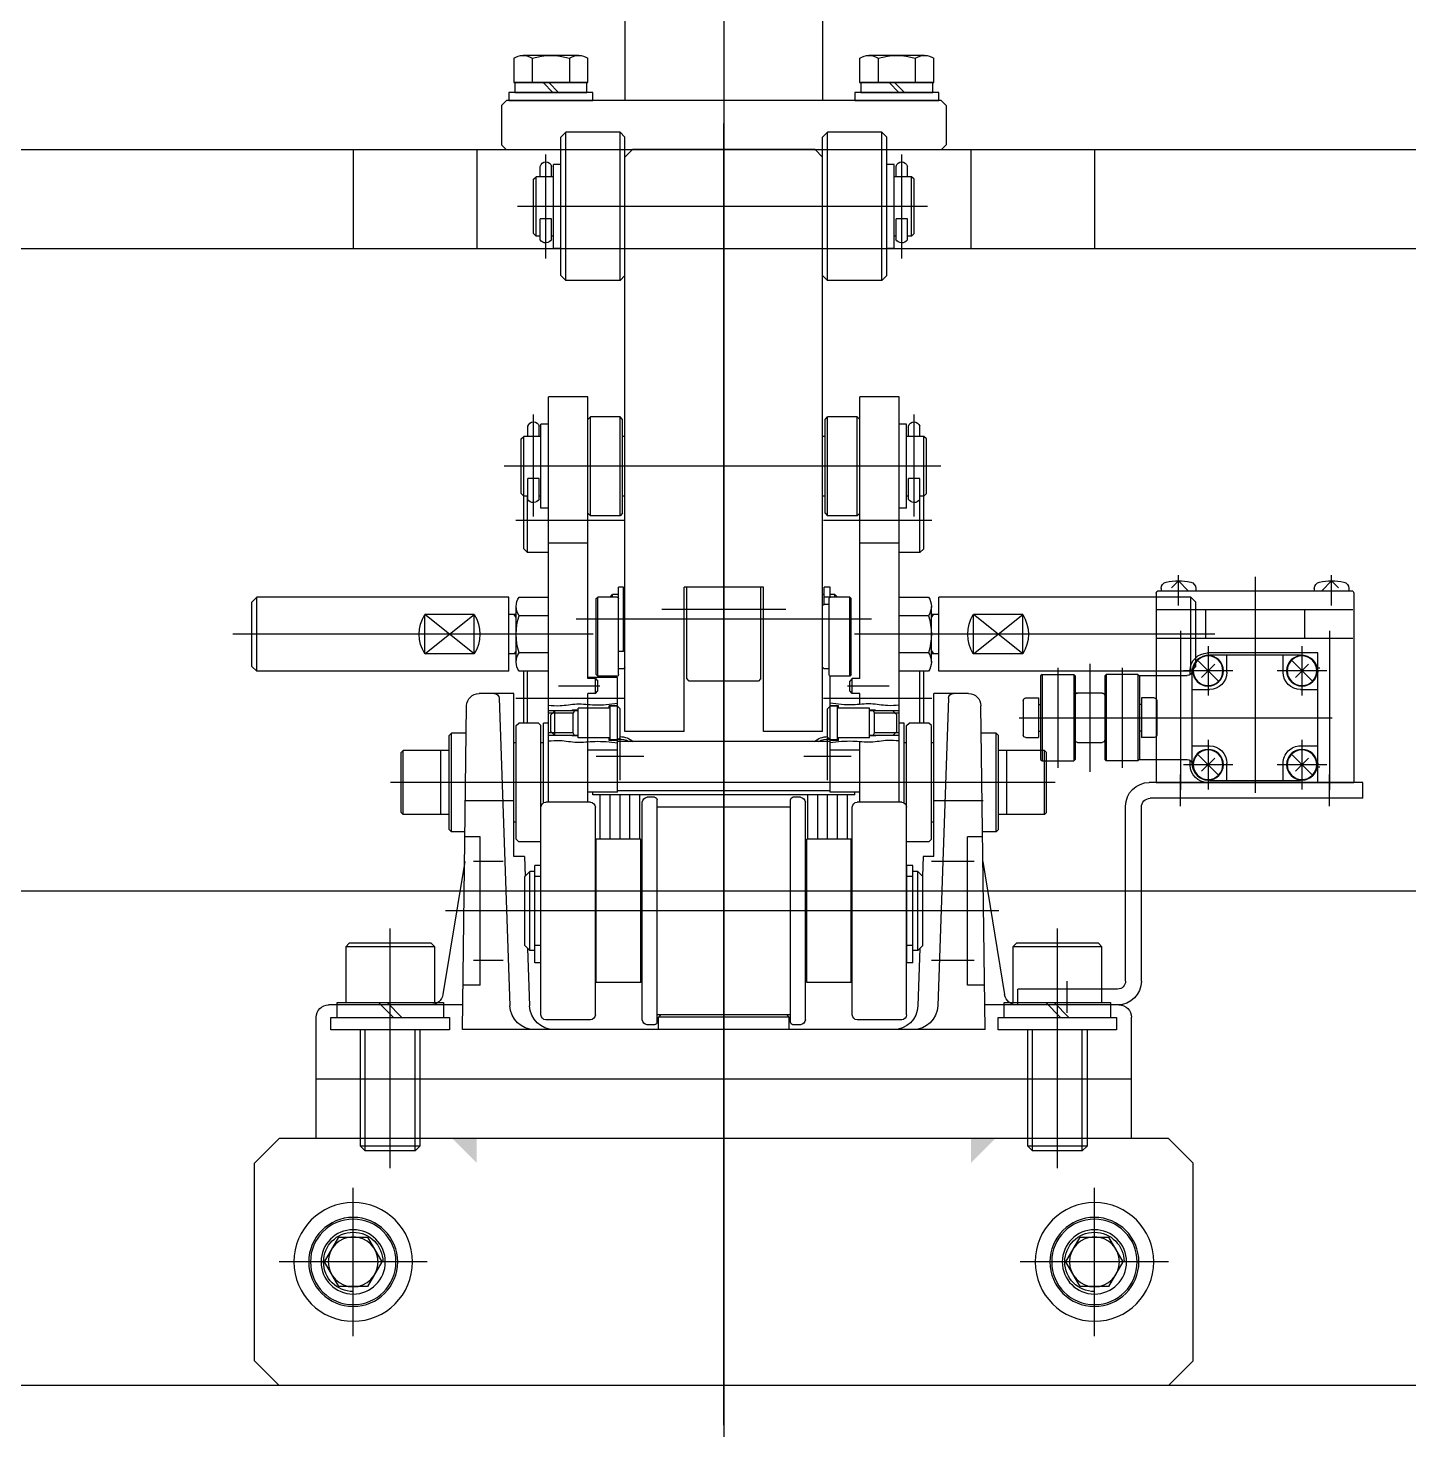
# Model space of a CAD drawing. Header units: millimetres. Extents: x 5349504 to 6791112, y -2212455 to -2153443.
# Drawn here: x 6289153.1 to 6289432.5, y -2200512.6 to -2200229 of the extents above; entities that cross this region are included whole.
import ezdxf

# ---------------------------------------------------------------- set-up
doc = ezdxf.new("R2010")
doc.units = ezdxf.units.MM
doc.header["$LTSCALE"] = 400
doc.layers.get('0').update_dxf_attribs({"lineweight": 9})
doc.layers.add('EQUIP', color=8, linetype='Continuous')
doc.layers.add('GRND', color=8, linetype='Continuous')

# ---------------------------------------------------------------- blocks, each defined once
blk = doc.blocks.new('A$C31586371')
for p, q in [((-15.5, 40.8), (-16.91, 39.39)), ((-15.5, 40.8), (-13.5, 38.8)), ((15.5, 40.8), (13.5, 38.8)), ((15.5, 40.8), (16.91, 39.39)), ((-20, 38.3), (-20, 0)), ((19.5, 38.8), (-19.5, 38.8)), ((-19, 39.26), (-19, 38.8)), ((-12, 39.26), (-12, 38.8)), ((12, 39.26), (12, 38.8)), ((19, 39.26), (19, 38.8)), ((20, 38.3), (20, 0)), ((20, 35), (-19.8, 35)), ((-10, 35), (-10, 29.2)), ((10, 35), (10, 29.2)), ((20, 29.2), (-19.8, 29.2)), ((-12.7, 26.2), (9.6, 26.2)), ((-12.7, 0), (-12.7, 26.2)), ((9.2, 25.8), (-9.2, 25.8)), ((-5.7, 22.3), (-5.7, 25.8)), ((5.7, 22.3), (5.7, 25.8)), ((-13.1, 23.1), (-12.7, 23.1)), ((-11.62, 20.48), (-7.38, 24.72)), ((-8.16, 21.26), (-10.84, 23.94)), ((7.38, 20.48), (11.62, 24.72)), ((10.84, 21.26), (8.16, 23.94)), ((13.1, 21.8), (13.1, 22.7)), ((12.7, 3.9), (12.7, 22.3)), ((23.5, 21.65), (13.7, 21.65)), ((23.7, 21.85), (23.4, 21.55)), ((23.4, 21.55), (23.4, 4.65)), ((23.7, 21.85), (30.1, 21.85)), ((23.7, 21.85), (23.7, 4.35)), ((30.4, 21.55), (30.1, 21.85)), ((30.1, 21.85), (30.1, 4.35)), ((30.4, 21.55), (30.4, 4.65)), ((36.4, 21.55), (36.7, 21.85)), ((36.4, 21.55), (36.4, 4.65)), ((43.1, 21.85), (36.7, 21.85)), ((36.7, 21.85), (36.7, 4.35)), ((43.1, 21.85), (43.4, 21.55)), ((43.1, 21.85), (43.1, 4.35)), ((43.4, 21.55), (43.4, 4.65)), ((-9.2, 18.8), (-12.7, 18.8)), ((12.7, 18.8), (9.2, 18.8)), ((20.4, 17.1), (23, 17.1)), ((23, 17.1), (23, 9.1)), ((30.9, 18.1), (36.7, 18.1)), ((46.4, 17.1), (43.8, 17.1)), ((43.8, 17.1), (43.8, 9.1)), ((19.9, 16.6), (19.9, 9.6)), ((23, 15.8), (23.4, 15.8)), ((43.8, 15.8), (43.4, 15.8)), ((46.9, 16.6), (46.9, 9.6)), ((20.4, 9.1), (23, 9.1)), ((23, 10.4), (23.4, 10.4)), ((43.8, 10.4), (43.4, 10.4)), ((46.4, 9.1), (43.8, 9.1)), ((-9.2, 7.4), (-12.7, 7.4)), ((-11.62, 1.48), (-7.38, 5.72)), ((7.38, 1.48), (11.62, 5.72)), ((12.7, 7.4), (9.2, 7.4)), ((35.9, 8.1), (30.9, 8.1)), ((-8.16, 2.26), (-10.84, 4.94)), ((-5.7, 0.4), (-5.7, 3.9)), ((5.7, 0.4), (5.7, 3.9)), ((10.84, 2.26), (8.16, 4.94)), ((13.1, 3.5), (13.1, 4.4)), ((23.4, 4.65), (13.7, 4.65)), ((23.4, 4.65), (23.7, 4.35)), ((23.7, 4.35), (30.1, 4.35)), ((30.1, 4.35), (30.4, 4.65)), ((36.7, 4.35), (36.4, 4.65)), ((43.1, 4.35), (36.7, 4.35)), ((43.4, 4.65), (43.1, 4.35)), ((20, 0), (-20, 0)), ((9.2, 0.4), (-9.2, 0.4)), ((-12.7, 0), (9.6, 0))]:
    blk.add_line(p, q)
at = {"color": 7, "linetype": 'Continuous'}
blk.add_line((-13.1, 3.1), (-12.7, 3.1), dxfattribs=at)
for centre, radius in [((-9.5, 22.6), 3.1), ((-9.5, 22.6), 3), ((9.5, 22.6), 3.1), ((9.5, 22.6), 3), ((-9.5, 3.6), 3.1), ((-9.5, 3.6), 3), ((9.5, 3.6), 3.1), ((9.5, 3.6), 3)]:
    blk.add_circle(centre, radius)
for centre, radius, start, end in [((-17.7, 39.26), 1.3, 102.333, 180), ((-15.5, 29.2), 11.6, 77.6671, 102.333), ((-13.3, 39.26), 1.3, 0, 77.6671), ((13.3, 39.26), 1.3, 102.3329, 180), ((15.5, 29.2), 11.6, 77.667, 102.3329), ((17.7, 39.26), 1.3, 360, 77.667), ((-19.5, 38.3), 0.5, 90, 180), ((19.5, 38.3), 0.5, 0, 90), ((-9.2, 22.3), 3.5, 90, 180), ((9.2, 22.3), 3.5, 359.9999, 90), ((9.6, 22.7), 3.5, 359.9999, 89.9998), ((-9.2, 22.3), 3.5, 270, 360), ((9.2, 22.3), 3.5, 180.0001, 270), ((13.7, 22.65), 1, 180, 270), ((20.4, 16.6), 0.5, 90, 180), ((30.9, 17.6), 0.5, 90, 180), ((35.9, 17.6), 0.5, 0, 90), ((46.4, 16.6), 0.5, 0, 90), ((20.4, 9.6), 0.5, 180, 270), ((30.9, 8.6), 0.5, 180, 270), ((35.9, 8.6), 0.5, 270, 0), ((46.4, 9.6), 0.5, 270, 0), ((-9.2, 3.9), 3.5, 359.9999, 90), ((9.2, 3.9), 3.5, 90, 180), ((-9.2, 3.9), 3.5, 180.0001, 270), ((9.2, 3.9), 3.5, 270, 360), ((9.6, 3.5), 3.5, 270.0001, 359.9999), ((13.7, 3.65), 1, 90, 180)]:
    blk.add_arc(centre, radius, start, end)
blk.add_point((39.9, 21.85))
at = {"layer": 'EQUIP'}
for p, q in [((-15.5, 35.8), (-15.5, 41.92)), ((0, 41.59), (0, -2.09)), ((15.5, 35.8), (15.5, 41.92)), ((-15.1, 30.66), (-15.1, -1.46)), ((15.1, 30.66), (15.1, -1.46)), ((-9.5, 27.6), (-9.5, 17.6)), ((9.5, 27.6), (9.5, 17.6)), ((26.9, 23.22), (26.9, 2.98)), ((33.4, 24.02), (33.4, 2.17)), ((39.9, 23.22), (39.9, 2.98)), ((-14.5, 22.6), (-4.5, 22.6)), ((4.5, 22.6), (14.5, 22.6)), ((47.76, 13.1), (-15.59, 13.1)), ((-9.5, 8.6), (-9.5, -1.4)), ((9.5, 8.6), (9.5, -1.4)), ((-14.5, 3.6), (-4.5, 3.6)), ((4.5, 3.6), (14.5, 3.6))]:
    blk.add_line(p, q, dxfattribs=at)
blk = doc.blocks.new('A$C65627FEB')
at = {"layer": 'EQUIP'}
for p, q in [((0, 94.8), (0, -4.55)), ((-20, 85), (-20, 30)), ((20, 85), (20, 30)), ((-42.51, 33.6), (-42.51, 38.52)), ((-40.63, 39.1), (-29.37, 39.1)), ((-38.75, 38.52), (-38.75, 33.6)), ((-31.25, 38.52), (-31.25, 33.6)), ((-27.49, 38.52), (-27.49, 33.6)), ((27.49, 33.6), (27.49, 38.52)), ((29.37, 39.1), (40.63, 39.1)), ((31.25, 38.52), (31.25, 33.6)), ((38.75, 38.52), (38.75, 33.6)), ((42.51, 38.52), (42.51, 33.6)), ((-43.5, 30), (-43.5, 31.6)), ((-43.5, 31.6), (-26.5, 31.6)), ((-27.49, 33.6), (-42.51, 33.6)), ((-42.3, 31.6), (-42.3, 33.6)), ((-42.3, 33.6), (-27.7, 33.6)), ((-27.7, 31.6), (-42.3, 31.6)), ((-36.57, 31.6), (-34.57, 33.6)), ((-35.43, 31.6), (-33.43, 33.6)), ((-27.7, 33.6), (-27.7, 31.6)), ((-26.5, 31.6), (-26.5, 30)), ((26.5, 30), (26.5, 31.6)), ((26.5, 31.6), (43.5, 31.6)), ((42.51, 33.6), (27.49, 33.6)), ((27.7, 31.6), (27.7, 33.6)), ((27.7, 33.6), (42.3, 33.6)), ((42.3, 31.6), (27.7, 31.6)), ((33.43, 31.6), (35.43, 33.6)), ((34.57, 31.6), (36.57, 33.6)), ((42.3, 33.6), (42.3, 31.6)), ((43.5, 31.6), (43.5, 30)), ((-45, 29), (-44, 30)), ((-45, 29), (-45, 21)), ((-44, 30), (44, 30)), ((-26.5, 30), (-43.5, 30)), ((43.5, 30), (26.5, 30)), ((44, 30), (45, 29)), ((45, 29), (45, 21)), ((-400, 20), (-45, 20)), ((-175.5, 20), (-45, 20)), ((-75, 20), (-75, 0)), ((-50, 20), (-50, 0)), ((-44, 20), (-45, 21)), ((-45, 20), (45, 20)), ((-44, 20), (44, 20)), ((45, 21), (44, 20)), ((45, 20), (400, 20)), ((45, 20), (239, 20)), ((50, 20), (50, 0)), ((75, 20), (75, 0)), ((-400, 0), (400, 0))]:
    blk.add_line(p, q, dxfattribs=at)
for centre, radius, start, end in [((-40.63, 35.78), 3.32, 55.6158, 124.3842), ((-35, 26.68), 12.42, 72.412, 107.588), ((-29.37, 35.78), 3.32, 55.6158, 124.3842), ((29.37, 35.78), 3.32, 55.6158, 124.3842), ((35, 26.68), 12.42, 72.412, 107.588), ((40.63, 35.78), 3.32, 55.6158, 124.3842)]:
    blk.add_arc(centre, radius, start, end, dxfattribs=at)
blk = doc.blocks.new('BL-EQ-SECT_1_20230313')
at = {"layer": 'EQUIP'}
for p, q in [((80526.25, 2902.6), (80526.25, 252.6)), ((80526.25, 664.6), (80526.25, 927.93)), ((80494.25, 926.15), (80493.25, 925.15)), ((80493.25, 897.15), (80493.25, 925.15)), ((80494.25, 896.15), (80494.25, 926.15)), ((80494.25, 926.15), (80505.25, 926.15)), ((80505.25, 896.15), (80505.25, 926.15)), ((80505.25, 926.15), (80506.25, 925.15)), ((80506.25, 804.94), (80506.25, 925.15)), ((80547.25, 926.15), (80546.25, 925.15)), ((80546.25, 804.94), (80546.25, 925.15)), ((80547.25, 926.15), (80558.25, 926.15)), ((80547.25, 896.15), (80547.25, 926.15)), ((80558.25, 896.15), (80558.25, 926.15)), ((80558.25, 926.15), (80559.25, 925.15)), ((80559.25, 897.15), (80559.25, 925.15)), ((80507.75, 922.65), (80506.25, 921.15)), ((80507.75, 922.65), (80544.75, 922.65)), ((80544.75, 922.65), (80546.25, 921.15)), ((80489.1, 917.15), (80489.1, 919.25)), ((80490.25, 900.65), (80490.25, 921.65)), ((80491.4, 917.15), (80491.4, 919.25)), ((80491.75, 902.65), (80491.75, 919.65)), ((80491.75, 919.65), (80493.25, 919.65)), ((80559.25, 919.65), (80560.75, 919.65)), ((80560.75, 902.65), (80560.75, 919.65)), ((80561.1, 917.15), (80561.1, 919.25)), ((80562.25, 900.65), (80562.25, 921.65)), ((80563.4, 917.15), (80563.4, 919.25)), ((80487.75, 916.65), (80488.25, 917.15)), ((80487.75, 905.65), (80487.75, 916.65)), ((80488.25, 905.15), (80488.25, 917.15)), ((80488.25, 917.15), (80491.75, 917.15)), ((80560.75, 917.15), (80564.25, 917.15)), ((80564.25, 905.15), (80564.25, 917.15)), ((80564.75, 916.65), (80564.25, 917.15)), ((80564.75, 905.65), (80564.75, 916.65)), ((80485.01, 911.15), (80567.97, 911.15)), ((80489.1, 908.64), (80491.4, 908.64)), ((80489.1, 904.41), (80489.1, 908.64)), ((80491.4, 904.47), (80491.4, 908.64)), ((80561.1, 904.47), (80561.1, 908.64)), ((80561.1, 908.64), (80563.4, 908.64)), ((80563.4, 904.41), (80563.4, 908.64)), ((80488.25, 905.15), (80487.75, 905.65)), ((80488.25, 905.15), (80489.1, 905.15)), ((80491.4, 905.15), (80491.75, 905.15)), ((80560.75, 905.15), (80561.1, 905.15)), ((80563.4, 905.15), (80564.25, 905.15)), ((80564.25, 905.15), (80564.75, 905.65)), ((80491.75, 902.65), (80493.25, 902.65)), ((80559.25, 902.65), (80560.75, 902.65)), ((80494.25, 896.15), (80493.25, 897.15)), ((80505.25, 896.15), (80506.25, 897.15)), ((80547.25, 896.15), (80546.25, 897.15)), ((80558.25, 896.15), (80559.25, 897.15)), ((80494.25, 896.15), (80505.25, 896.15)), ((80547.25, 896.15), (80558.25, 896.15)), ((80490.75, 790.6), (80490.75, 872.6)), ((80490.75, 872.6), (80498.75, 872.6)), ((80498.75, 815.62), (80498.75, 872.6)), ((80553.75, 815.62), (80553.75, 872.6)), ((80553.75, 872.6), (80561.75, 872.6)), ((80561.75, 790.6), (80561.75, 872.6)), ((80487.75, 848.42), (80487.75, 869.07)), ((80498.75, 868.07), (80499.25, 868.57)), ((80499.25, 858.6), (80499.25, 868.57)), ((80499.25, 868.57), (80505.25, 868.57)), ((80505.25, 858.6), (80505.25, 868.57)), ((80505.75, 868.07), (80505.25, 868.57)), ((80505.75, 849.07), (80505.75, 868.07)), ((80546.75, 868.07), (80547.25, 868.57)), ((80546.75, 849.07), (80546.75, 868.07)), ((80547.25, 868.57), (80553.25, 868.57)), ((80547.25, 858.6), (80547.25, 868.57)), ((80553.75, 868.07), (80553.25, 868.57)), ((80553.25, 858.6), (80553.25, 868.57)), ((80564.75, 848.42), (80564.75, 869.07)), ((80486.6, 864.6), (80486.6, 866.67)), ((80488.9, 864.6), (80488.9, 866.67)), ((80489.25, 867.07), (80490.75, 867.07)), ((80489.25, 858.6), (80489.25, 867.07)), ((80561.75, 867.07), (80563.25, 867.07)), ((80563.25, 858.6), (80563.25, 867.07)), ((80563.6, 864.6), (80563.6, 866.67)), ((80565.9, 864.6), (80565.9, 866.67)), ((80485.25, 864.1), (80485.75, 864.6)), ((80485.25, 858.6), (80485.25, 864.1)), ((80485.75, 858.6), (80485.75, 864.6)), ((80485.75, 864.6), (80489.25, 864.6)), ((80505.75, 864.6), (80506.25, 864.6)), ((80546.25, 864.6), (80546.75, 864.6)), ((80563.25, 864.6), (80566.75, 864.6)), ((80567.25, 864.1), (80566.75, 864.6)), ((80566.75, 858.6), (80566.75, 864.6)), ((80567.25, 858.6), (80567.25, 864.1)), ((80482.31, 858.6), (80570.7, 858.6)), ((80485.25, 853.05), (80485.25, 858.55)), ((80485.75, 841.9), (80485.75, 858.55)), ((80489.25, 850.07), (80489.25, 858.55)), ((80499.25, 848.57), (80499.25, 858.55)), ((80505.25, 848.57), (80505.25, 858.55)), ((80547.25, 848.57), (80547.25, 858.55)), ((80553.25, 848.57), (80553.25, 858.55)), ((80563.25, 850.07), (80563.25, 858.55)), ((80566.75, 841.9), (80566.75, 858.55)), ((80567.25, 853.05), (80567.25, 858.55)), ((80486.6, 856.1), (80488.9, 856.1)), ((80486.6, 851.87), (80486.6, 856.1)), ((80488.9, 851.93), (80488.9, 856.1)), ((80563.6, 856.1), (80565.9, 856.1)), ((80563.6, 851.93), (80563.6, 856.1)), ((80565.9, 851.87), (80565.9, 856.1)), ((80485.25, 853.05), (80485.75, 852.55)), ((80485.75, 852.55), (80486.6, 852.55)), ((80486.55, 841.1), (80486.55, 852.55)), ((80488.9, 852.55), (80489.25, 852.55)), ((80505.75, 852.55), (80506.25, 852.55)), ((80546.25, 852.55), (80546.75, 852.55)), ((80563.25, 852.55), (80563.6, 852.55)), ((80565.9, 852.55), (80566.75, 852.55)), ((80565.95, 841.1), (80565.95, 852.55)), ((80567.25, 853.05), (80566.75, 852.55)), ((80489.25, 850.07), (80490.75, 850.07)), ((80498.75, 849.07), (80499.25, 848.57)), ((80499.25, 848.57), (80505.25, 848.57)), ((80505.75, 849.07), (80505.25, 848.57)), ((80546.75, 849.07), (80547.25, 848.57)), ((80547.25, 848.57), (80553.25, 848.57)), ((80553.75, 849.07), (80553.25, 848.57)), ((80561.75, 850.07), (80563.25, 850.07)), ((80484.18, 847.6), (80506.05, 847.6)), ((80546.46, 847.6), (80568.33, 847.6)), ((80490.75, 843.05), (80498.75, 843.05)), ((80553.75, 843.05), (80561.75, 843.05)), ((80486.55, 841.1), (80485.75, 841.9)), ((80486.55, 841.1), (80490.75, 841.1)), ((80561.75, 841.1), (80565.95, 841.1)), ((80565.95, 841.1), (80566.75, 841.9)), ((80504.75, 832.12), (80504.75, 834.12)), ((80504.75, 834.12), (80505.95, 834.12)), ((80505.95, 830.62), (80505.95, 834.12)), ((80518.25, 834.12), (80534.25, 834.12)), ((80518.25, 804.94), (80518.25, 834.12)), ((80518.75, 815.62), (80518.75, 834.12)), ((80533.75, 815.62), (80533.75, 834.12)), ((80534.25, 804.94), (80534.25, 834.12)), ((80546.55, 834.12), (80547.55, 834.12)), ((80546.55, 821.13), (80546.55, 834.12)), ((80547.55, 816.42), (80547.55, 834.12)), ((80430.75, 831.1), (80431.75, 832.1)), ((80430.75, 818.1), (80430.75, 831.1)), ((80431.75, 832.1), (80482.75, 832.1)), ((80431.75, 817.1), (80431.75, 832.1)), ((80482.75, 817.1), (80482.75, 832.1)), ((80500.45, 831.82), (80500.75, 832.12)), ((80500.45, 816.42), (80500.45, 831.82)), ((80500.75, 832.12), (80504.65, 832.12)), ((80500.75, 816.12), (80500.75, 832.12)), ((80503.25, 832.12), (80503.75, 832.62)), ((80503.75, 832.62), (80504.75, 832.62)), ((80503.75, 832.12), (80503.75, 832.62)), ((80504.75, 832.12), (80505.95, 832.12)), ((80504.95, 816.42), (80504.95, 831.82)), ((80505.95, 832.62), (80506.25, 832.62)), ((80546.25, 832.62), (80546.55, 832.62)), ((80547.55, 832.62), (80548.75, 832.62)), ((80547.85, 832.12), (80551.75, 832.12)), ((80548.75, 832.12), (80548.75, 832.62)), ((80549.25, 832.12), (80548.75, 832.62)), ((80551.75, 816.12), (80551.75, 832.12)), ((80552.05, 831.82), (80551.75, 832.12)), ((80552.05, 816.42), (80552.05, 831.82)), ((80569.75, 832.1), (80620.75, 832.1)), ((80569.75, 817.1), (80569.75, 832.1)), ((80621.75, 831.1), (80620.75, 832.1)), ((80620.75, 817.1), (80620.75, 832.1)), ((80621.75, 818.1), (80621.75, 831.1)), ((80465.75, 820.6), (80465.75, 828.6)), ((80465.75, 828.6), (80475.75, 828.6)), ((80475.75, 820.6), (80465.75, 828.6)), ((80465.75, 820.6), (80475.75, 828.6)), ((80475.75, 820.6), (80475.75, 828.6)), ((80482.75, 828.6), (80484.25, 828.6)), ((80484.25, 827.97), (80483.83, 828.6)), ((80484.25, 818.97), (80484.25, 830.22)), ((80484.83, 828.35), (80490.75, 828.35)), ((80504.95, 830.62), (80505.95, 830.62)), ((80513.7, 829.6), (80538.81, 829.6)), ((80561.75, 828.35), (80567.67, 828.35)), ((80568.25, 818.97), (80568.25, 830.22)), ((80568.25, 828.6), (80569.75, 828.6)), ((80568.25, 827.97), (80568.68, 828.6)), ((80576.75, 820.6), (80576.75, 828.6)), ((80576.75, 828.6), (80586.75, 828.6)), ((80576.75, 820.6), (80586.75, 828.6)), ((80586.75, 820.6), (80576.75, 828.6)), ((80586.75, 820.6), (80586.75, 828.6)), ((80496.35, 827.62), (80556.15, 827.62)), ((80426.9, 824.6), (80499.81, 824.6)), ((80552.7, 824.6), (80625.61, 824.6)), ((80465.75, 820.6), (80475.75, 820.6)), ((80482.75, 820.6), (80484.25, 820.6)), ((80484.25, 821.22), (80483.83, 820.6)), ((80484.83, 820.84), (80490.75, 820.84)), ((80546.55, 821.13), (80547.55, 821.13)), ((80561.75, 820.84), (80567.67, 820.84)), ((80568.25, 821.22), (80568.68, 820.6)), ((80568.25, 820.6), (80569.75, 820.6)), ((80576.75, 820.6), (80586.75, 820.6)), ((80430.75, 818.1), (80431.75, 817.1)), ((80431.75, 817.1), (80482.75, 817.1)), ((80485.75, 806.6), (80485.75, 817.09)), ((80486.55, 806.6), (80486.55, 817.09)), ((80504.95, 817.62), (80505.95, 817.62)), ((80546.55, 817.62), (80547.55, 817.62)), ((80565.95, 806.6), (80565.95, 817.09)), ((80566.75, 806.6), (80566.75, 817.09)), ((80569.75, 817.1), (80620.75, 817.1)), ((80621.75, 818.1), (80620.75, 817.1)), ((80492.79, 814.12), (80501.19, 814.12)), ((80498.75, 815.62), (80500.25, 815.62)), ((80500.25, 812.62), (80500.25, 815.62)), ((80500.25, 815.62), (80500.75, 815.12)), ((80500.45, 816.42), (80500.75, 816.12)), ((80500.75, 816.12), (80504.65, 816.12)), ((80500.75, 813.12), (80500.75, 815.12)), ((80504.75, 792.63), (80504.75, 816.14)), ((80518.75, 815.62), (80519.25, 815.12)), ((80519.25, 815.12), (80533.25, 815.12)), ((80533.25, 815.12), (80533.75, 815.62)), ((80547.75, 815.81), (80553.75, 815.81)), ((80547.75, 792.63), (80547.75, 815.81)), ((80547.85, 816.12), (80551.75, 816.12)), ((80551.32, 814.12), (80559.72, 814.12)), ((80552.05, 816.42), (80551.75, 816.12)), ((80552.25, 815.62), (80551.75, 815.12)), ((80551.75, 813.12), (80551.75, 815.12)), ((80552.25, 815.62), (80553.75, 815.62)), ((80552.25, 812.62), (80552.25, 815.62)), ((80476.72, 812.6), (80483.75, 812.6)), ((80480.79, 811.63), (80482.96, 749.42)), ((80483.75, 779.6), (80483.75, 812.6)), ((80484.18, 811.6), (80506.05, 811.6)), ((80498.75, 810.41), (80498.75, 812.62)), ((80498.75, 812.62), (80500.25, 812.62)), ((80500.25, 812.62), (80500.75, 813.12)), ((80546.46, 811.6), (80568.33, 811.6)), ((80552.25, 812.62), (80551.75, 813.12)), ((80552.25, 812.62), (80553.75, 812.62)), ((80553.75, 790.6), (80553.75, 812.62)), ((80568.75, 779.6), (80568.75, 812.6)), ((80568.75, 812.6), (80575.79, 812.6)), ((80571.72, 811.63), (80569.55, 749.42)), ((80473.39, 744.6), (80474.22, 810.13)), ((80490.75, 809.12), (80496.75, 809.12)), ((80490.75, 808.62), (80495.75, 808.62)), ((80491.25, 808.32), (80492.05, 809.12)), ((80495.55, 809.22), (80495.5, 809.12)), ((80495.55, 809.12), (80495.55, 809.22)), ((80495.55, 809.22), (80496.75, 809.22)), ((80496.04, 809.12), (80495.75, 808.62)), ((80495.75, 804.62), (80495.75, 808.62)), ((80496.75, 809.62), (80503.25, 809.62)), ((80496.75, 803.62), (80496.75, 809.62)), ((80503.05, 810.12), (80504.75, 810.12)), ((80503.05, 809.62), (80503.05, 810.12)), ((80503.25, 803.22), (80503.25, 810.02)), ((80503.25, 810.02), (80504.75, 810.02)), ((80504.75, 810.02), (80505.25, 809.52)), ((80505.25, 795.08), (80505.25, 809.52)), ((80547.75, 810.02), (80547.25, 809.52)), ((80547.25, 795.08), (80547.25, 809.52)), ((80547.75, 810.12), (80549.45, 810.12)), ((80547.75, 810.02), (80549.25, 810.02)), ((80549.25, 803.22), (80549.25, 810.02)), ((80549.25, 809.62), (80555.75, 809.62)), ((80549.45, 809.62), (80549.45, 810.12)), ((80555.75, 803.62), (80555.75, 809.62)), ((80555.75, 809.22), (80556.95, 809.22)), ((80555.75, 809.12), (80561.75, 809.12)), ((80556.47, 809.12), (80556.75, 808.62)), ((80556.75, 804.62), (80556.75, 808.62)), ((80556.75, 808.62), (80561.75, 808.62)), ((80556.95, 809.12), (80556.95, 809.22)), ((80556.95, 809.22), (80557.01, 809.12)), ((80560.45, 804.12), (80560.45, 809.12)), ((80561.25, 808.32), (80560.45, 809.12)), ((80579.11, 744.6), (80578.29, 810.13)), ((80484.25, 806.1), (80484.75, 806.6)), ((80484.25, 783.1), (80484.25, 806.1)), ((80484.75, 806.6), (80488.75, 806.6)), ((80489.25, 806.1), (80488.75, 806.6)), ((80489.25, 747.6), (80489.25, 806.1)), ((80489.75, 790.46), (80489.75, 806.6)), ((80489.75, 806.6), (80490.75, 806.6)), ((80491.25, 804.92), (80491.25, 808.32)), ((80561.25, 804.92), (80561.25, 808.32)), ((80561.75, 806.6), (80562.75, 806.6)), ((80562.75, 790.46), (80562.75, 806.6)), ((80563.25, 806.1), (80563.75, 806.6)), ((80563.25, 747.6), (80563.25, 806.1)), ((80563.75, 806.6), (80567.75, 806.6)), ((80568.25, 806.1), (80567.75, 806.6)), ((80568.25, 783.1), (80568.25, 806.1)), ((80470.65, 804.1), (80471.15, 804.6)), ((80470.65, 785.1), (80470.65, 804.1)), ((80471.15, 784.6), (80471.15, 804.6)), ((80471.15, 804.6), (80474.15, 804.6)), ((80490.75, 804.62), (80495.75, 804.62)), ((80490.75, 804.12), (80496.75, 804.12)), ((80491.25, 804.92), (80492.05, 804.12)), ((80495.55, 804.02), (80495.5, 804.12)), ((80495.55, 804.02), (80495.55, 804.12)), ((80495.55, 804.02), (80496.75, 804.02)), ((80496.04, 804.12), (80495.75, 804.62)), ((80496.75, 803.62), (80503.25, 803.62)), ((80498.75, 790.6), (80498.75, 802.83)), ((80503.05, 803.12), (80503.05, 803.62)), ((80503.05, 803.12), (80504.75, 803.12)), ((80503.25, 803.22), (80504.75, 803.22)), ((80504.75, 803.22), (80505.25, 803.72)), ((80504.75, 802.88), (80547.75, 802.88)), ((80506.25, 804.94), (80518.25, 804.94)), ((80534.25, 804.94), (80546.25, 804.94)), ((80547.75, 803.22), (80547.25, 803.72)), ((80547.75, 803.22), (80549.25, 803.22)), ((80547.75, 803.12), (80549.45, 803.12)), ((80549.25, 803.62), (80555.75, 803.62)), ((80549.45, 803.12), (80549.45, 803.62)), ((80555.75, 804.12), (80561.75, 804.12)), ((80555.75, 804.02), (80556.95, 804.02)), ((80556.47, 804.12), (80556.75, 804.62)), ((80556.75, 804.62), (80561.75, 804.62)), ((80556.95, 804.02), (80557.01, 804.12)), ((80556.95, 804.02), (80556.95, 804.12)), ((80561.25, 804.92), (80560.45, 804.12)), ((80578.36, 804.6), (80581.35, 804.6)), ((80581.35, 784.6), (80581.35, 804.6)), ((80581.85, 804.1), (80581.35, 804.6)), ((80581.85, 785.1), (80581.85, 804.1)), ((80460.95, 800.7), (80461.35, 801.1)), ((80460.95, 788.5), (80460.95, 800.7)), ((80461.35, 788.1), (80461.35, 801.1)), ((80461.35, 801.1), (80470.65, 801.1)), ((80468.95, 788.1), (80468.95, 801.1)), ((80483.75, 802.6), (80484.25, 802.6)), ((80489.25, 802.6), (80489.75, 802.6)), ((80498.75, 801.12), (80504.75, 801.12)), ((80547.75, 801.12), (80553.75, 801.12)), ((80562.75, 802.6), (80563.25, 802.6)), ((80568.25, 802.6), (80568.75, 802.6)), ((80581.85, 801.1), (80591.15, 801.1)), ((80583.55, 788.1), (80583.55, 801.1)), ((80591.15, 788.1), (80591.15, 801.1)), ((80591.55, 800.7), (80591.15, 801.1)), ((80591.55, 788.5), (80591.55, 800.7)), ((80500.45, 799.88), (80510.05, 799.88)), ((80542.45, 799.88), (80552.05, 799.88)), ((80396.95, 794.6), (80440.15, 794.6)), ((80396.95, 791.4), (80396.95, 794.6)), ((80403.65, 789.8), (80403.65, 796.2)), ((80433.85, 789.8), (80433.85, 796.2)), ((80459.18, 794.6), (80593.7, 794.6)), ((80396.95, 791.4), (80439.95, 791.4)), ((80498.75, 792.63), (80504.75, 792.63)), ((80499.75, 792.1), (80499.75, 792.63)), ((80499.75, 792.1), (80552.75, 792.1)), ((80501.25, 783.1), (80501.25, 792.1)), ((80503.25, 783.1), (80503.25, 792.1)), ((80504.75, 792.88), (80547.75, 792.88)), ((80505.25, 783.1), (80505.25, 792.1)), ((80507.25, 783.1), (80507.25, 792.1)), ((80509.25, 783.1), (80509.25, 792.1)), ((80510.75, 791.6), (80512.25, 791.6)), ((80540.25, 791.6), (80541.75, 791.6)), ((80543.25, 783.1), (80543.25, 792.1)), ((80545.25, 783.1), (80545.25, 792.1)), ((80547.25, 783.1), (80547.25, 792.1)), ((80547.75, 792.63), (80553.75, 792.63)), ((80549.25, 783.1), (80549.25, 792.1)), ((80551.25, 783.1), (80551.25, 792.1)), ((80552.75, 792.1), (80552.75, 792.63)), ((80441.75, 754.4), (80441.75, 789.6)), ((80444.95, 754.4), (80444.95, 789.8)), ((80473.75, 790.92), (80483.75, 790.92)), ((80490.25, 790.6), (80499.25, 790.6)), ((80500.25, 747.6), (80500.25, 789.6)), ((80509.75, 746.6), (80509.75, 790.6)), ((80512.75, 746.1), (80512.75, 791.1)), ((80512.75, 789.6), (80539.75, 789.6)), ((80539.75, 746.1), (80539.75, 791.1)), ((80542.75, 746.6), (80542.75, 790.6)), ((80552.25, 747.6), (80552.25, 789.6)), ((80553.25, 790.6), (80562.25, 790.6)), ((80568.75, 790.92), (80578.75, 790.92)), ((80460.95, 788.5), (80461.35, 788.1)), ((80461.35, 788.1), (80470.65, 788.1)), ((80483.75, 786.6), (80484.25, 786.6)), ((80568.25, 786.6), (80568.75, 786.6)), ((80581.85, 788.1), (80591.15, 788.1)), ((80591.55, 788.5), (80591.15, 788.1)), ((80470.65, 785.1), (80471.15, 784.6)), ((80471.15, 784.6), (80473.9, 784.6)), ((80473.89, 783.6), (80476.95, 783.6)), ((80476.95, 753.6), (80476.95, 783.6)), ((80484.25, 783.1), (80484.75, 782.6)), ((80500.45, 754.1), (80500.45, 783.1)), ((80500.45, 783.1), (80509.45, 783.1)), ((80509.45, 754.1), (80509.45, 783.1)), ((80543.05, 754.1), (80543.05, 783.1)), ((80543.05, 783.1), (80552.05, 783.1)), ((80552.05, 754.1), (80552.05, 783.1)), ((80568.25, 783.1), (80567.75, 782.6)), ((80575.55, 753.6), (80575.55, 783.6)), ((80575.55, 783.6), (80578.62, 783.6)), ((80578.61, 784.6), (80581.35, 784.6)), ((80581.85, 785.1), (80581.35, 784.6)), ((80484.75, 782.6), (80489.25, 782.6)), ((80563.25, 782.6), (80567.75, 782.6)), ((80473.82, 778.6), (80469.42, 751.69)), ((80475.62, 778.6), (80484.2, 778.6)), ((80483.75, 779.6), (80485.91, 779.6)), ((80485.91, 779.6), (80486.04, 775.64)), ((80488, 777.8), (80489.2, 777.8)), ((80488, 758.1), (80488, 777.8)), ((80489.2, 758.1), (80489.2, 777.8)), ((80563.3, 777.8), (80564.5, 777.8)), ((80563.3, 758.1), (80563.3, 777.8)), ((80564.5, 758.1), (80564.5, 777.8)), ((80566.6, 779.6), (80566.46, 775.64)), ((80566.6, 779.6), (80568.75, 779.6)), ((80570.87, 778.6), (80576.89, 778.6)), ((80578.68, 778.6), (80583.09, 751.71)), ((80486, 775.6), (80487, 776.6)), ((80486, 761.6), (80486, 775.6)), ((80487, 760.6), (80487, 776.6)), ((80487, 776.6), (80488, 776.6)), ((80488, 775.6), (80489.2, 775.6)), ((80489.2, 776.6), (80489.25, 776.6)), ((80500.25, 776.6), (80500.45, 776.6)), ((80552.05, 776.6), (80552.25, 776.6)), ((80563.25, 776.6), (80563.3, 776.6)), ((80563.3, 775.6), (80564.5, 775.6)), ((80564.5, 776.6), (80565.5, 776.6)), ((80566.5, 775.6), (80565.5, 776.6)), ((80565.5, 760.6), (80565.5, 776.6)), ((80566.5, 761.6), (80566.5, 775.6)), ((79976.25, 772.6), (81076.25, 772.6)), ((80470.58, 768.6), (80582.57, 768.6)), ((80458.75, 716.6), (80458.75, 765.07)), ((80593.75, 716.6), (80593.75, 765.07)), ((80449.75, 761.37), (80467.75, 761.37)), ((80486, 761.6), (80487, 760.6)), ((80486.55, 761.05), (80486.96, 749.42)), ((80487, 760.6), (80488, 760.6)), ((80488, 761.6), (80489.2, 761.6)), ((80489.2, 760.6), (80489.25, 760.6)), ((80500.25, 760.6), (80500.45, 760.6)), ((80552.05, 760.6), (80552.25, 760.6)), ((80563.25, 760.6), (80563.3, 760.6)), ((80563.3, 761.6), (80564.5, 761.6)), ((80564.5, 760.6), (80565.5, 760.6)), ((80566.5, 761.6), (80565.5, 760.6)), ((80565.95, 761.05), (80565.55, 749.42)), ((80584.75, 761.37), (80602.75, 761.37)), ((80475.62, 758.6), (80484.2, 758.6)), ((80488, 758.1), (80489.2, 758.1)), ((80563.3, 758.1), (80564.5, 758.1)), ((80570.87, 758.6), (80576.89, 758.6)), ((80446.55, 752.8), (80466.75, 752.8)), ((80456.75, 748), (80456.75, 754.4)), ((80466.75, 749.6), (80466.75, 752.8)), ((80473.51, 753.6), (80476.95, 753.6)), ((80500.45, 754.1), (80509.45, 754.1)), ((80543.05, 754.1), (80552.05, 754.1)), ((80575.55, 753.6), (80579, 753.6)), ((80446.25, 749.6), (80473.39, 749.6)), ((80456.41, 747.07), (80459.41, 750.07)), ((80458.1, 747.07), (80461.1, 750.07)), ((80579.05, 749.6), (80606.25, 749.6)), ((80591.41, 747.07), (80594.41, 750.07)), ((80593.1, 747.07), (80596.1, 750.07)), ((80443.75, 722.6), (80443.75, 747.1)), ((80490.25, 746.6), (80499.25, 746.6)), ((80512.75, 747.6), (80539.75, 747.6)), ((80513.5, 747.6), (80513, 747.1)), ((80513, 747.1), (80539.5, 747.1)), ((80513, 744.6), (80513, 747.1)), ((80539, 747.6), (80539.5, 747.1)), ((80539.5, 744.6), (80539.5, 747.1)), ((80553.25, 746.6), (80562.25, 746.6)), ((80608.75, 722.6), (80608.75, 747.1)), ((80453.7, 720.07), (80453.7, 744.57)), ((80463.81, 720.07), (80463.81, 744.57)), ((80473.39, 744.6), (80579.11, 744.6)), ((80510.75, 745.6), (80512.25, 745.6)), ((80540.25, 745.6), (80541.75, 745.6)), ((80588.7, 720.07), (80588.7, 744.57)), ((80598.81, 720.07), (80598.81, 744.57)), ((80443.75, 734.6), (80608.75, 734.6)), ((80436.25, 722.6), (80431.25, 717.6)), ((80436.25, 722.6), (80616.25, 722.6)), ((80452.75, 721.02), (80464.75, 721.02)), ((80587.75, 721.02), (80599.75, 721.02)), ((80616.25, 722.6), (80621.25, 717.6)), ((80431.25, 677.6), (80431.25, 717.6)), ((80621.25, 677.6), (80621.25, 717.6)), ((80451.25, 682.6), (80451.25, 712.6)), ((80601.25, 682.6), (80601.25, 712.6)), ((80436.25, 697.6), (80466.25, 697.6)), ((80586.25, 697.6), (80616.25, 697.6)), ((80431.25, 677.6), (80436.25, 672.6)), ((80621.25, 677.6), (80616.25, 672.6)), ((79976.25, 672.6), (81076.25, 672.6))]:
    blk.add_line(p, q, dxfattribs=at)
for points in [[(80126.25, 902.6), (80926.25, 902.6), (80926.25, 1402.6), (80126.25, 1402.6)], [(80470.75, 744.57), (80470.75, 747.07), (80446.75, 747.07), (80446.75, 744.57)], [(80605.75, 744.57), (80605.75, 747.07), (80581.75, 747.07), (80581.75, 744.57)]]:
    blk.add_lwpolyline(points, close=True, dxfattribs=at)
for points in [[(80490.75, 832.1), (80484.83, 832.1, 0.309401), (80484.83, 828.35, 0.154701), (80484.83, 820.84, 0.309401), (80484.83, 817.09), (80490.75, 817.09)], [(80561.75, 817.09), (80567.67, 817.09, 0.309401), (80567.67, 820.84, 0.154701), (80567.67, 828.35, 0.309401), (80567.67, 832.1), (80561.75, 832.1)]]:
    blk.add_lwpolyline(points, format="xyb", dxfattribs=at)
for points in [[(80449.75, 750.07), (80449.75, 761.37), (80450.45, 762.07), (80467.05, 762.07), (80467.75, 761.37), (80467.75, 750.07)], [(80584.75, 750.07), (80584.75, 761.37), (80585.45, 762.07), (80602.05, 762.07), (80602.75, 761.37), (80602.75, 750.07)], [(80469.5, 747.07), (80469.5, 750.07), (80448, 750.07), (80448, 747.07)], [(80604.5, 747.07), (80604.5, 750.07), (80583, 750.07), (80583, 747.07)], [(80452.75, 744.57), (80452.75, 721.02), (80453.7, 720.07), (80463.81, 720.07), (80464.75, 721.02), (80464.75, 744.57)], [(80587.75, 744.57), (80587.75, 721.02), (80588.7, 720.07), (80598.81, 720.07), (80599.75, 721.02), (80599.75, 744.57)], [(80448.37, 692.6), (80454.14, 692.6), (80457.03, 697.6), (80454.14, 702.6), (80448.37, 702.6), (80445.48, 697.6), (80448.37, 692.6)], [(80598.37, 692.6), (80604.14, 692.6), (80607.03, 697.6), (80604.14, 702.6), (80598.37, 702.6), (80595.48, 697.6), (80598.37, 692.6)]]:
    blk.add_lwpolyline(points, dxfattribs=at)
for centre, radius in [((80451.25, 697.6), 12), ((80601.25, 697.6), 12), ((80451.25, 697.6), 9), ((80601.25, 697.6), 9), ((80451.25, 697.6), 8.65), ((80451.25, 697.6), 6.5), ((80601.25, 697.6), 8.65), ((80601.25, 697.6), 6.5), ((80451.25, 697.6), 5.05), ((80601.25, 697.6), 5.05)]:
    blk.add_circle(centre, radius, dxfattribs=at)
for centre, radius, start, end in [((80490.25, 918.97), 1.18, 13.9059, 166.0941), ((80562.25, 918.97), 1.18, 13.9059, 166.0941), ((80490.24, 905.1), 1.33, 211.2568, 331.6162), ((80562.27, 905.1), 1.33, 208.3838, 328.7432), ((80487.75, 866.39), 1.18, 13.9059, 166.0941), ((80564.75, 866.39), 1.18, 13.9059, 166.0941), ((80487.74, 852.56), 1.33, 211.2568, 331.6162), ((80564.77, 852.56), 1.33, 208.3838, 328.7432), ((80504.65, 831.82), 0.3, 0, 90), ((80547.85, 831.82), 0.3, 90, 180), ((80472.2, 824.6), 7.59, 148.187, 211.813), ((80469.31, 824.6), 7.59, 328.187, 31.813), ((80505.95, 830.32), 0.3, 0, 90), ((80583.2, 824.6), 7.59, 148.187, 211.813), ((80580.31, 824.6), 7.59, 328.187, 31.813), ((80505.95, 817.92), 0.3, 270, 0), ((80546.55, 817.92), 0.3, 180, 270), ((80504.65, 816.42), 0.3, 270, 0), ((80547.85, 816.42), 0.3, 180, 270), ((80476.72, 810.1), 2.5, 90, 179.2748), ((80479.79, 811.6), 1, 2, 90), ((80572.72, 811.6), 1, 90, 178), ((80575.79, 810.1), 2.5, 0.7252, 90), ((80505.25, 799.88), 3.5, 58.9973, 95.8973), ((80505.25, 799.88), 4, 48.5904, 90), ((80547.25, 799.88), 4, 90, 131.4096), ((80547.25, 799.88), 3.5, 84.1027, 121.0027), ((80440.15, 789.8), 4.8, 0, 90), ((80439.95, 789.6), 1.8, 0, 90), ((80510.75, 790.6), 1, 90, 180), ((80512.25, 791.1), 0.5, 0, 90), ((80540.25, 791.1), 0.5, 90, 180), ((80541.75, 790.6), 1, 0, 90), ((80490.25, 789.6), 1, 90, 180), ((80499.25, 789.6), 1, 0, 90), ((80553.25, 789.6), 1, 90, 180), ((80562.25, 789.6), 1, 0, 90), ((80446.55, 754.4), 4.8, 180, 270), ((80446.55, 754.4), 1.6, 180, 270), ((80466.95, 752.09), 2.5, 270, 350.6969), ((80585.56, 752.11), 2.5, 189.3031, 270), ((80446.25, 747.1), 2.5, 90, 180), ((80487.96, 749.6), 5, 182, 270), ((80491.96, 749.6), 5, 182, 270), ((80560.55, 749.6), 5, 270, 358), ((80564.55, 749.6), 5, 270, 358), ((80606.25, 747.1), 2.5, 0, 90), ((80490.25, 747.6), 1, 180, 270), ((80499.25, 747.6), 1, 270, 0), ((80510.75, 746.6), 1, 180, 270), ((80512.25, 746.1), 0.5, 270, 0), ((80540.25, 746.1), 0.5, 180, 270), ((80541.75, 746.6), 1, 270, 0), ((80553.25, 747.6), 1, 180, 270), ((80562.25, 747.6), 1, 270, 0), ((80451.25, 697.6), 6, 270, 180), ((80601.25, 697.6), 6, 270, 180)]:
    blk.add_arc(centre, radius, start, end, dxfattribs=at)
for points in [[(80490.75, 810.25), (80491.54, 810.18, -270.82), (80493.46, 810.02, -270.82), (80496.58, 810.72, -270.82), (80500.47, 810.13, -270.82), (80503.22, 810.44, -270.82), (80504.75, 810.63, -270.82)], [(80561.75, 810.25), (80560.97, 810.18, -270.82), (80559.04, 810.02, -270.82), (80555.93, 810.72, -270.82), (80552.03, 810.13, -270.82), (80549.29, 810.44, -270.82), (80547.75, 810.63, -270.82)], [(80490.75, 803), (80491.54, 803.07, -270.82), (80493.46, 803.23, -270.82), (80496.58, 802.52, -270.82), (80500.47, 803.11, -270.82), (80503.22, 802.81, -270.82), (80504.75, 802.61, -270.82)], [(80561.75, 803), (80560.97, 803.07, -270.82), (80559.04, 803.23, -270.82), (80555.93, 802.52, -270.82), (80552.03, 803.11, -270.82), (80549.29, 802.81, -270.82), (80547.75, 802.61, -270.82)]]:
    blk.add_open_spline(points, degree=3, knots=[0, 0, 0, 0, 2.365725, 5.764274, 9.426209, 14.036651, 14.036651, 14.036651, 14.036651], dxfattribs=at)
for points in [[(80471.25, 722.6), (80476.25, 722.6), (80476.25, 717.6)], [(80581.25, 722.6), (80576.25, 722.6), (80576.25, 717.6)]]:
    blk.add_solid(points, dxfattribs=at)
at = {"layer": 'EQUIP', "extrusion": (0, 0, -1), "xscale": -1, "zscale": -1}
blk.add_blockref('A$C65627FEB', (-80526.25, 902.6), dxfattribs=at)
at = {"layer": 'EQUIP'}
blk.add_blockref('A$C31586371', (80418.75, 794.6), dxfattribs=at)

msp = doc.modelspace()

# ---------------------------------------------------------------- block references
at = {"layer": 'GRND', "xscale": -1}
msp.add_blockref('BL-EQ-SECT_1_20230313', (6369820.12, -2201176.2), dxfattribs=at)

doc.saveas('drawing.dxf')
